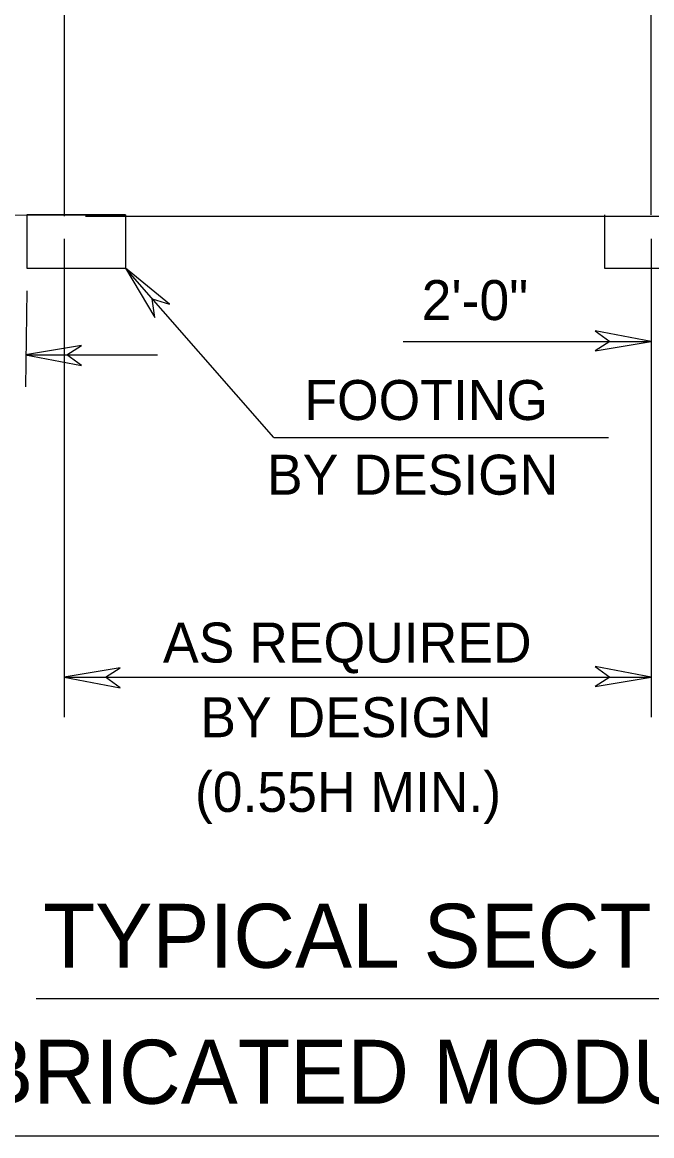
# Model space of a CAD drawing. Extents: x 499999.87 to 500002.82, y 499999.96 to 500001.79.
# Drawn here: x 500001.949 to 500002.1038, y 500000.9236 to 500001.1977 of the extents above; entities that cross this region are included whole.
import ezdxf

# ---------------------------------------------------------------- set-up
doc = ezdxf.new("R2010")
doc.units = 0
for name, color, linetype in [('1', 7, 'Continuous'), ('2', 7, 'Continuous'), ('3', 7, 'Continuous'), ('35', 7, 'Continuous'), ('4', 7, 'Continuous'), ('55', 7, 'Continuous')]:
    doc.layers.add(name, color=color, linetype=linetype)

msp = doc.modelspace()

# ---------------------------------------------------------------- linework, layer by layer
at = {"layer": '1'}
for p, q in [((500001.95932, 500001.14436), (500001.95932, 500001.02657)), ((500002.01083, 500001.09547), (500001.97441, 500001.13714)), ((500002.04265, 500001.11909), (500002.10367, 500001.11909)), ((500001.9498, 500001.11581), (500001.98228, 500001.11581)), ((500002.01083, 500001.09547), (500002.09318, 500001.09547)), ((500001.95932, 500001.03642), (500002.10367, 500001.03642))]:
    msp.add_line(p, q, dxfattribs=at)
for points in [[(500001.97441, 500001.13714), (500001.98163, 500001.125), (500001.98097, 500001.12959), (500001.98524, 500001.12828)], [(500002.10367, 500001.11909), (500002.0899, 500001.12172), (500002.0935, 500001.11909), (500002.0899, 500001.1168)], [(500001.9498, 500001.11581), (500001.96358, 500001.11319), (500001.95997, 500001.11581), (500001.96358, 500001.11811)], [(500001.95932, 500001.03642), (500001.9731, 500001.03379), (500001.96949, 500001.03642), (500001.9731, 500001.03871)], [(500001.95932, 500001.03642), (500001.9731, 500001.03379), (500001.96949, 500001.03642), (500001.9731, 500001.03871)], [(500002.10367, 500001.03642), (500002.0899, 500001.03904), (500002.0935, 500001.03642), (500002.0899, 500001.03412)]]:
    msp.add_lwpolyline(points, close=True, dxfattribs=at)
at = {"layer": '3'}
for p, q in [((500001.95932, 500001.41109), (500001.95932, 500001.14993)), ((500002.10367, 500001.15026), (500002.10367, 500001.24541)), ((500001.95013, 500001.15026), (500001.97441, 500001.15026)), ((500001.95013, 500001.15026), (500001.95013, 500001.13714)), ((500001.97441, 500001.15026), (500001.95013, 500001.15026)), ((500001.96457, 500001.14993), (500002.09219, 500001.14993)), ((500001.97441, 500001.15026), (500001.97441, 500001.13714)), ((500002.09219, 500001.15026), (500002.09219, 500001.13714)), ((500002.09219, 500001.14993), (500002.11647, 500001.14993)), ((500001.95013, 500001.13714), (500001.97441, 500001.13714)), ((500002.09219, 500001.13714), (500002.11647, 500001.13714))]:
    msp.add_line(p, q, dxfattribs=at)
at = {"layer": '35'}
msp.add_line((500001.9357, 500001.14993), (500001.95013, 500001.15026), dxfattribs=at)
at = {"layer": '4'}
for p, q in [((500002.10367, 500001.14436), (500002.10367, 500001.02657)), ((500001.95013, 500001.13156), (500001.9498, 500001.10794))]:
    msp.add_line(p, q, dxfattribs=at)
at = {"layer": '55'}
for p, q in [((500001.95243, 500000.95735), (500002.17388, 500000.95735)), ((500001.86352, 500000.92356), (500002.25427, 500000.92356))]:
    msp.add_line(p, q, dxfattribs=at)

# ---------------------------------------------------------------- texts
at = {"layer": '2'}
for s, height, p in [('2\'-0"', 0.009843, (500002.04724, 500001.12434)), ('FOOTING', 0.009843, (500002.01837, 500001.09974)), ('BY DESIGN', 0.009843, (500002.00919, 500001.08136)), ('AS REQUIRED', 0.0098425, (500001.9836, 500001.04003)), ('BY DESIGN', 0.009843, (500001.99278, 500001.02165)), ('(0.55H MIN.)', 0.0098425, (500001.99147, 500001.00328))]:
    msp.add_text(s, height=height, dxfattribs=at).set_placement(p)
at = {"layer": '55'}
for s, p in [('TYPICAL SECTION', (500001.95407, 500000.9649)), ('PREFABRICATED MODULAR WALL', (500001.86745, 500000.93143))]:
    msp.add_text(s, height=0.015748, dxfattribs=at).set_placement(p)

doc.saveas('drawing.dxf')
